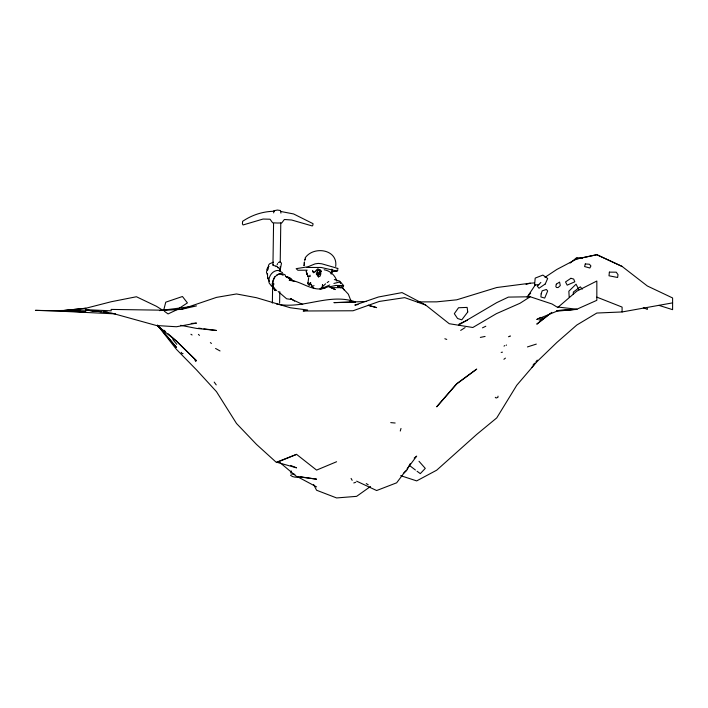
<?xml version="1.0" encoding="UTF-8"?>
<svg xmlns="http://www.w3.org/2000/svg" width="708" height="708" viewBox="0 0 708 708"><rect width="100%" height="100%" fill="white"/><g stroke="black" fill="none" stroke-linecap="round" stroke-linejoin="round"><path stroke-width="1.06" d="M290.51 475.227C292.829 478.086 299.334 477.033 303.015 477.493M273.704 212.896L273.731 210.78L277.394 210.055L280.492 210.524L280.926 213.117M280.094 271.102L280.156 266.73M280.218 262.349L280.784 222.967M272.368 303.086L272.624 286.51M272.943 265.5L273.571 223.489M279.616 303.236L279.793 291.643M573.259 294.068L573.4 292.023L580.312 286.837L582.286 289.156M322.255 288.218L322.503 284.501L322.609 286.342M310.706 282.634L310.635 283.581L309.538 283.66L310.184 282.793M498.025 396.153L497.901 397.4L496.069 398.011L495.281 397.303M304.334 263.774L304.396 261.96L303.989 265.686L304.095 264.951M312.44 286.731C310.423 284.244 312.255 283.935 308.679 284.961L307.874 283.642L308.679 277.74M267.845 278.501L267.987 277.465M269.394 281.51L267.571 277.793L267.527 273.598M350.832 300.475L350.664 299.714L350.124 301.44M315.688 270.713L317.786 268.801L320.379 270.049L320.848 273.819L320.149 276.111L318.565 276.863L316.219 273.792L317.609 275.067M267.102 269.146L268.792 266.367L267.102 269.146L266.482 272.376L267.359 274.801M290.793 472.997L291.209 470.891M280.138 270.19L281.492 263.234L280.218 261.845L278.324 262.473M307.998 282.651L307.874 283.642M194.656 359.505L195.771 361.567M304.794 259.65L304.794 260.641M267.828 269.12L267.571 270.164L268.615 265.058L269.571 263.81L273.412 262.164M163.84 309.626L165.752 302.183L182.452 296.502L187.416 302.909L177.089 309.661L168.061 313.927L164.318 311.228M337.981 269.89L336.928 271.235L331.441 271.695M333.893 283.457L339.654 281.996L340.69 282.324L343.61 285.554L343.291 286.74L341.92 287.731M304.847 259.447L305.236 258.624A3.752 0.54 -82 0 1 305.343 258.703L305.44 259.535M400.268 431.039L400.994 428.437M319.928 274.2L320.255 273.27M274.686 276.766L272.961 281.439L273.031 286.926L274.748 288.669M340.362 283.2L340.69 282.324M545.257 283.961L547.673 278.448L542.877 275.093L535.195 278.094L534.575 284.935L538.859 284.696M410.197 463.713L406.516 470.714L403.348 473.395M277.129 264.704L277.713 263.526M313.715 285.846L313.945 285.386M528.15 296.156L530.655 293.068M527.079 297.174L535.567 284.554M534.336 364.354L531.841 367.47M537.266 360.133L535.903 361.859M504.671 345.61L504.034 346.15M405.693 470.758L396.657 482.812L376.638 490.538L356.62 481.166M406.985 469.032L416.676 456.12L414.171 458.085M181.213 352.301L182.168 353.664L183.053 353.558M533.186 364.726L534.655 363.213M540.85 282.465L537.257 286.094L539.027 288.262L545.47 283.811M313.989 272.509L313.476 272.642L312.688 270.845L313.476 272.642L315.104 271.394M325.583 283.811L320.308 288.749M305.139 257.96C313.343 245.658 338.097 249.11 335.689 266.447M557.63 307.608L576.816 291.156L596.835 281.023L596.835 300.325L576.816 309.228L556.798 311.219L536.779 319.494L540.593 317.388M570.144 263.057L576.816 257.526L582.082 258.491M549.293 314.264L536.779 324.149L551.798 312.361M503.91 359.292L505.432 358.115M327.185 282.625L328.786 281.448M275.872 266.624L276.571 266.12L278.448 268.084L277.633 267.173M370.541 486.449L356.62 496.352L336.601 497.945L316.582 490.237L313.582 484.449M543.248 317.874L539.133 320.184M544.974 277.324L556.798 269.474L576.816 258.951L596.835 254.703L622.093 266.429L647.342 285.988L672.6 297.962L672.6 309.661L658.918 305.369M576.816 309.431L556.798 310.635L576.816 309.228L556.798 306.918L552.01 303.98L530.204 296.758L520.035 303.254L496.432 313.653L472.829 327.494L449.235 323.715L425.632 305.024L402.029 292.599L378.426 297.006L354.823 305.104L358.071 304.52M460.678 330.406L465.103 327.592M309.715 284.581L309.21 284.89L311.184 284.359M316.945 270.598L317.582 270.217M458.616 325.078L496.742 302.626L508.388 297.103L530.204 296.758M482.475 327.839L485.803 326.238M321.113 288.784L329.804 284.952M459.138 324.052L467.36 320.166M276.899 274.961L279.713 273.669M336.601 461.74L316.582 470.103L296.564 454.359L276.545 462.191L296.564 467.846L290.554 465.413M296.564 454.359L276.545 462.572L256.526 444.438L236.507 423.481L216.489 391.674L196.47 369.841L176.46 349.371L157.769 325.618M319.52 274.66L318.202 275.253L318.485 276.766L318.202 275.253L319.857 273.279L319.538 270.624L318.724 270.084M536.319 344.097L527.442 346.938M353.77 482.953L355.761 482.254M101.279 311.688L85.907 310.148L85.907 309.661L111.165 310.83L111.165 309.414L166.017 310.246L181.248 309.352L216.489 297.387L236.507 293.953L256.526 297.723L290.298 307.759L307.626 310.016L303.148 310.989L353.035 310.768L379.32 301.431L404.719 297.634L425.632 305.024M337.114 268.996L338.079 268.491L321.742 263.792L318.334 263.411L315.069 263.872L307.883 266.801L296.148 268.659L297.891 270.252L307.219 270.19M319.91 289.041L328.901 286.616L335.247 289.59L330.901 287.643L342.265 287.669L348.354 294.218L350.31 299.227M526.044 284.368L530.204 283.2L534.558 282.899M85.907 308.237L60.658 310.83L85.907 311.839L35.4 310.361L60.658 310.856L85.907 308.237L111.165 301.75L136.423 296.749L156.441 306.299L161.893 309.75M181.248 309.352L196.47 305.909L159.433 310.626M325.68 287.846C312.724 292.652 301.696 280.899 289.191 280.209L291.077 280.625M329.486 286.811L335.84 285.457L343.61 285.554M576.816 258.951L596.835 254.721L622.093 266.429M501.175 352.425L502.459 352.159M480.343 337.406L485.086 336.442M672.6 302.874L622.093 311.954L596.835 313.033L576.816 325.025L556.798 342.513L536.779 361.868L516.76 385.267L496.742 417.906L476.723 434.411L436.694 470.192L416.676 480.9L400.657 475.661M506.131 345.345L506.521 345M530.204 283.2L496.742 287.528L456.704 299.82L436.694 301.847L417.729 301.909M274.43 211.267C263.031 211.356 252.03 214.931 242.605 221.33L242.428 223.923L243.083 224.958L263.075 219.046L270.04 219.223L272.633 222.808L277.394 223.02L281.722 222.958L284.377 219.489L291.661 220.011L312.299 225.967L312.848 225.233L313.042 223.666L293.616 213.958L280.793 211.48M191.204 323.468L196.47 323.096L176.46 326.751L156.441 325.521L111.165 312.971L85.907 310.086L101.279 311.662M508.45 336.734L510.291 336.282L510.114 335.778M306.971 267.465L321.113 267.456L337.035 271.067M366.629 301.466L333.911 302.626L355.54 302.112M85.907 310.148L60.658 310.511L60.658 311.37L80.42 311.228M60.658 311.219L115.554 313.892M294.873 474.325L291.298 474.068M276.545 303.98C303.396 309.777 328.866 292.581 355.566 301.909M275.642 265.889L273.952 265.704L273.12 264.588M390.745 422.623L395.153 423.012M103.474 311.909L107.873 312.352L103.474 311.892M198.585 328.14L201.745 328.556M203.851 328.831L216.489 330.477L196.47 328.397L180.673 325.317M300.776 476.847L316.582 479.174L296.564 476.502L279.881 462.519M342.265 287.669L337.734 286.917L341.008 287.475L337.884 286.413L340.663 287.767M272.084 283.598L274.111 284.05M334.326 279.545L339.743 281.129L340.53 282.899M294.847 281.457L291.554 280.607L289.634 279.041M368.275 305.343L376.638 307.617L368.204 305.29M302.741 304.475L292.218 299.572L286.616 298.794L278.156 291.501M324.193 269.757C330.176 270.757 335.167 275.394 336.902 281.147M192.072 334.981L190.912 334.247M444.845 338.751L446.757 339.415M596.835 297.13L622.093 307.086L622.093 311.954M287.094 276.686L290.183 277.978L291.917 279.722L285.651 276.465L285.112 274.854L282.563 273.775C273.925 272.748 269.137 284.864 275.208 290.652L272.137 284.766L273.731 288.156L276.704 290.546M643.307 307.626L647.342 309.378L647.342 308.52M280.572 274.067L283.156 275.262M285.651 276.465L291.917 279.722M368.266 484.838L366.248 483.564M297.519 476.732L316.582 486.909M215.577 348.46L220.038 350.956M308.874 275.996L309.989 276.624M211.453 343.433L210.356 342.619M292.218 299.572L290.439 298.44L294.643 301.13M282.492 272.607L278.244 270.412C272.058 270.421 267.81 277.226 269.111 282.943L271.819 286.483M415.419 470.015L409.578 465.545M417.047 471.227L420.304 473.643L425.278 468.377L418.986 461.28M157.273 325.503L176.46 341.274L196.47 360.744L176.46 340.955L168.115 333.787M314.679 288.563L313.024 287.634L312.954 286.59M163.946 330.202L165.61 331.636M198.408 334.38L199.488 335.388M157.468 325.096L159.477 327.388M157.866 325.503L176.46 347.389L157.822 325.326M172.832 339.548L176.779 344.336M320.308 270.164L321.476 271.695L320.582 270.474M214.197 382.081L216.223 384.886M311.874 286.218L311.44 284.749L311.892 286.253M341.468 286.005L344.026 289.926M315.927 271.598L316.326 272.244M308.033 276.784L306.369 271.961M351.079 478.422L352.168 480.334M578.799 289.537L576.055 284.191L568.851 291.218L569.188 297.156M309.989 275.164L310.166 276.031M331.875 269.102L332.238 272.562M279.828 268.677L280.085 270.261M307.874 275.748L307.909 276.501M319.211 272.208L318.573 274.686L317.334 272.491L317.733 270.651L317.334 272.491L318.573 274.686L319.211 272.208M541.169 293.829L540.912 296.971L544.709 298.077L547.673 290.979L546.39 289.492L542.186 290.811L541.169 293.829M331.282 272.943L331.185 273.908L331.282 272.943M609.376 272.129L609.004 275.793L617.615 277.474L618.022 274.695L616.252 272.182L609.376 272.129M556.311 284.174L555.824 286.598L556.603 287.528L558.161 287.536L560.293 285.581L559.568 282.067L556.311 284.174M585.295 263.951L584.596 266.553L589.835 268.005L590.932 265.969L589.41 264.234L585.295 263.951M467.749 311.998L461.775 319.839L457.572 318.503L454.315 313.679L458.536 307.741L467.13 307.405L467.749 311.998M456.704 383.727L436.694 406.834L456.704 383.94L476.723 369.089L456.704 383.727M570.905 278.297L565.524 281.943L567.188 285.156L574.799 281.802L573.692 279.076L570.905 278.297M319.627 270.606L318.618 270.084L319.627 270.606M318.078 275.704L317.14 274.129L318.078 275.704M306.909 274.208L306.29 271.199L306.909 274.208"/></g></svg>
